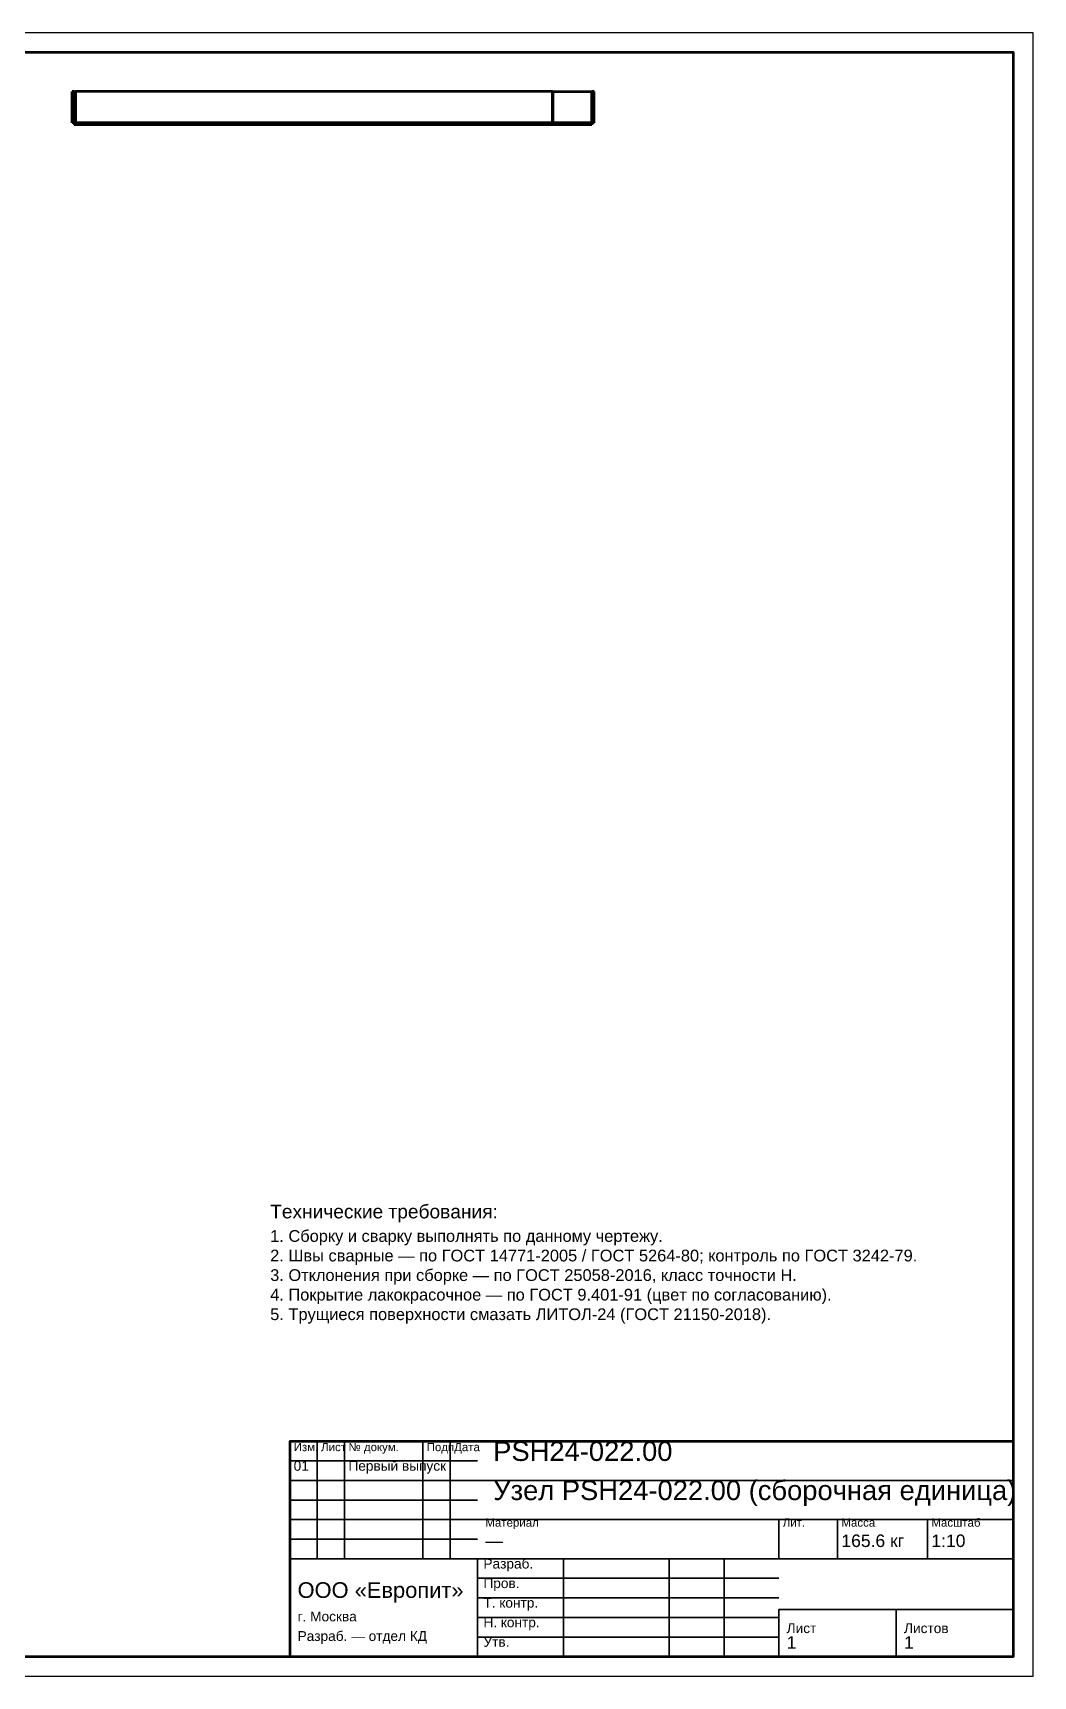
# Model space of a CAD drawing. Header units: millimetres. Extents: x 0 to 594, y 0 to 420.
# Drawn here: x 338.3 to 594, y 0 to 420 of the extents above; entities that cross this region are included whole.
import ezdxf

# ---------------------------------------------------------------- set-up
doc = ezdxf.new("R2010")
doc.units = ezdxf.units.MM
doc.styles.add('GOST', font='Arial')

msp = doc.modelspace()

# ---------------------------------------------------------------- linework, layer by layer
at = {"color": 1, "lineweight": 70}
for p, q in [((348.9, 405), (348.4, 405)), ((348.4, 397), (348.4, 405)), ((348.9, 397), (348.9, 405)), ((348.9, 405), (349.21, 405)), ((349.21, 405), (349.21, 397)), ((471.18, 405), (349.21, 405)), ((471.18, 405), (471.2, 405)), ((471.18, 397), (471.18, 405)), ((471.2, 405), (471.2, 397)), ((471.2, 405), (481.2, 405)), ((481.2, 397), (481.2, 405)), ((481.8, 405), (481.2, 405)), ((481.8, 397), (481.8, 405)), ((348.9, 397), (348.4, 397)), ((348.9, 397), (348.9, 396.5)), ((349.4, 397), (348.9, 397)), ((349.4, 396.5), (348.9, 396.5)), ((349.4, 397), (349.4, 396.5)), ((473.2, 397), (349.4, 397)), ((473.2, 396.5), (349.4, 396.5)), ((473.2, 397), (473.2, 396.5)), ((481.2, 397), (473.2, 397)), ((481.2, 396.5), (473.2, 396.5)), ((481.2, 397), (481.2, 396.5)), ((481.8, 397), (481.2, 397))]:
    msp.add_line(p, q, dxfattribs=at)
at = {"color": 7, "lineweight": 35}
for p, q in [((411, 30), (411, 60)), ((418, 30), (418, 60)), ((438, 30), (438, 60)), ((445, 30), (445, 60)), ((404, 55), (452, 55)), ((404, 50), (452, 50)), ((452, 50), (589, 50)), ((404, 45), (452, 45)), ((404, 40), (452, 40)), ((452, 40), (589, 40)), ((529, 30), (529, 40)), ((544, 30), (544, 40)), ((567, 30), (567, 40)), ((404, 35), (452, 35)), ((404, 30), (452, 30)), ((452, 30), (589, 30)), ((474, 5), (474, 30)), ((501, 5), (501, 30)), ((515, 5), (515, 30)), ((452, 25), (529, 25)), ((452, 20), (529, 20)), ((529, 17), (589, 17)), ((452, 15), (529, 15)), ((452, 10), (529, 10))]:
    msp.add_line(p, q, dxfattribs=at)
at = {"color": 7, "lineweight": 25}
msp.add_lwpolyline([(0, 0), (594, 0), (594, 420), (0, 420)], close=True, dxfattribs=at)
at = {"color": 7, "lineweight": 70}
for points in [[(20, 5), (589, 5), (589, 415), (20, 415)], [(404, 5), (589, 5), (589, 60), (404, 60)]]:
    msp.add_lwpolyline(points, close=True, dxfattribs=at)
at = {"color": 7, "lineweight": 35}
for points in [[(404, 5), (452, 5), (452, 30), (404, 30)], [(529, 5), (559, 5), (559, 17), (529, 17)], [(559, 5), (589, 5), (589, 17), (559, 17)]]:
    msp.add_lwpolyline(points, close=True, dxfattribs=at)

# ---------------------------------------------------------------- texts
at = {"color": 3, "style": 'GOST'}
for s, height, p in [('Технические требования:', 3.5, (399, 117)), ('1. Сборку и сварку выполнять по данному чертежу.', 3, (399, 111)), ('2. Швы сварные — по ГОСТ 14771-2005 / ГОСТ 5264-80; контроль по ГОСТ 3242-79.', 3, (399, 106)), ('3. Отклонения при сборке — по ГОСТ 25058-2016, класс точности Н.', 3, (399, 101)), ('4. Покрытие лакокрасочное — по ГОСТ 9.401-91 (цвет по согласованию).', 3, (399, 96)), ('5. Трущиеся поверхности смазать ЛИТОЛ-24 (ГОСТ 21150-2018).', 3, (399, 91)), ('Изм.', 2.1, (405, 57.5)), ('Лист', 2.1, (412, 57.5)), ('№ докум.', 2.1, (419, 57.5)), ('Подп.', 2.1, (439, 57.5)), ('Дата', 2.1, (446, 57.5)), ('PSH24-022.00', 5, (456, 55)), ('01', 2.5, (405, 52.5)), ('Первый выпуск', 2.5, (419, 52.5)), ('Узел PSH24-022.00 (сборочная единица)', 5, (456, 45)), ('Материал', 2.1, (454, 38.2)), ('Лит.', 2.1, (530, 38.2)), ('Масса', 2.1, (545, 38.2)), ('Масштаб', 2.1, (568, 38.2)), ('—', 3.2, (454, 33)), ('165.6 кг', 3.2, (545, 33)), ('1:10', 3.2, (568, 33)), ('Разраб.', 2.5, (453.5, 27.5)), ('ООО «Европит»', 4, (406, 20)), ('Пров.', 2.5, (453.5, 22.5)), ('Т. контр.', 2.5, (453.5, 17.5)), ('г. Москва', 2.5, (406, 14)), ('Н. контр.', 2.5, (453.5, 12.5)), ('Лист', 2.5, (531, 11)), ('Листов', 2.5, (561, 11)), ('Разраб. — отдел КД', 2.5, (406, 9)), ('Утв.', 2.5, (453.5, 7.5)), ('1', 3.2, (531, 7)), ('1', 3.2, (561, 7))]:
    msp.add_text(s, height=height, dxfattribs=at).set_placement(p)

doc.saveas('drawing.dxf')
